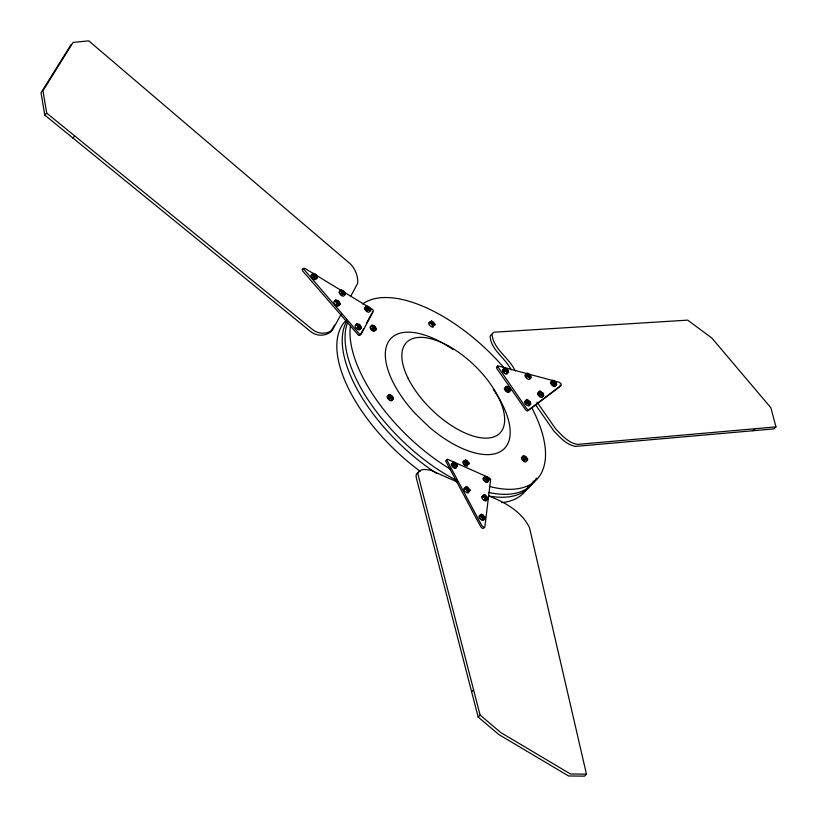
<?xml version="1.0" encoding="UTF-8"?>
<svg xmlns="http://www.w3.org/2000/svg" width="817" height="817" viewBox="0 0 817 817"><rect width="100%" height="100%" fill="white"/><g stroke="black" fill="none" stroke-linecap="round" stroke-linejoin="round"><path stroke-width="1.23" d="M372.797 328.393L373.349 327.351L371.521 325.789L372.797 328.393L372.501 329.547L372.971 329.843L374.217 328.087L376.045 329.649L375.606 330.211L376.341 328.557L375.034 326.555L373.788 328.311L376.045 329.649M430.13 321.898L431.56 321.04L432.826 326.31L430.334 322.695L429.425 322.96L430.13 321.898L431.989 322.725L431.305 323.44L430.865 321.755L431.56 321.04M434.266 325.115L434.94 324.747L433.081 323.92L432.387 324.625M434.94 324.747L432.826 326.31M455.467 467.569L455.028 465.884L455.723 465.169L457.581 465.996L455.467 467.569L454.579 467.171L455.273 466.466L454.834 464.781L452.056 464.209L453.476 462.136L454.201 462.299L454.63 463.985L453.935 464.689M464.27 460.819L465.69 459.971L466.967 465.241L466.078 464.842L466.773 464.138L463.576 461.534L464.27 460.819L466.129 461.656L465.435 462.361M467.947 492.14L467.508 490.455L468.202 489.74L470.061 490.568L467.947 492.14L467.058 491.742L467.753 491.037L467.314 489.352L464.536 488.78L465.956 486.707L466.67 486.871L467.11 488.556L466.415 489.26M466.527 463.556L467.222 462.841L469.081 463.668L466.967 465.241M469.387 490.935L470.061 490.568M479.712 515.864L481.57 516.691L482.265 515.987L481.826 514.302L480.427 514.547L479.691 516.211L482.469 516.783L482.684 519.479L484.512 519.009L485.216 517.998L483.358 517.171L482.663 517.886L483.092 519.571M482.418 496.389L484.277 497.216L484.971 496.501L484.532 494.816L483.133 495.071L482.398 496.736L485.175 497.298L485.39 500.004L487.218 499.534L487.923 498.523L486.054 497.696L485.369 498.401L485.798 500.086M484.604 478.037L487.095 481.652L485.829 476.382L484.43 476.628L483.919 478.742L484.604 478.037L486.472 478.864M522.206 457.122L522.471 456.632L524.3 458.184L525.545 456.427L523.595 455.661L522.206 457.122A3.156 1.491 44.1 0 0 522.604 460.308A3.156 1.491 44.1 0 0 526.291 461.544M523.483 459.726L524.177 459.011L522.9 456.407L524.728 457.969L523.483 459.726L523.881 460.165L524.351 460.461L525.597 458.705L527.425 460.267L526.985 460.829L527.721 459.174L526.414 457.173L525.168 458.929L526.414 457.173M313.748 276.687L314.3 275.646L312.472 274.083L313.748 276.687L313.054 277.402L313.922 278.137L315.168 276.381L316.996 277.943L316.312 278.658L314.474 277.096L315.168 276.381M316.996 277.943L314.739 276.606L315.985 274.849L317.292 276.851L316.312 278.658M336.543 303.24L337.094 302.188L335.266 300.636L336.543 303.24L336.247 304.384L336.716 304.69L337.962 302.933L339.79 304.496L339.351 305.058L340.086 303.393L338.779 301.391L337.533 303.148L339.79 304.496M343.988 295.774A3.156 1.491 44.1 0 1 340.291 294.528A3.156 1.491 44.1 0 1 339.913 291.312L341.292 289.892L343.242 290.668L341.996 292.415L340.168 290.862M341.874 293.242L342.425 292.2L340.597 290.638L341.874 293.242L341.577 294.386L342.047 294.692L343.293 292.935L345.121 294.498L344.682 295.07L345.417 293.405L344.11 291.403L342.864 293.16L345.121 294.498M357.846 326.974L358.408 325.932L356.569 324.369L357.846 326.974L357.162 327.688L358.02 328.424L359.276 326.677L361.104 328.23L360.409 328.945L358.581 327.382L359.276 326.677M360.409 328.945L361.39 327.137L360.093 325.135L358.847 326.892L360.093 325.135M366.598 309.99L367.293 309.275L366.016 306.671L367.854 308.234L366.598 309.99L366.996 310.429L367.466 310.726L368.712 308.969L370.55 310.531L370.101 311.103L370.836 309.439L369.539 307.437L368.293 309.194L369.539 307.437M372.338 312.268L372.286 311.706M341.2 314.218L332.274 330.242C326.432 334.459 317.976 334.153 312.472 329.465L46.681 113.103L42.964 90.769L73.101 42.413L88.757 40.85L350.452 263.993C355.344 269.079 358.142 276.126 357.723 283.193L350.646 296.489M363.534 328.791L360.021 335.399L358.694 335.378A1.338 0.633 44.1 0 1 357.958 334.653L302.75 271.06L302.147 269.61L303.046 269.14M366.476 323.287L371.745 313.371M372.103 329.108L373.349 327.351M374.166 325.809L372.92 327.566L374.166 325.809L372.215 325.043L370.826 326.504L371.521 325.789M372.971 329.843L374.217 328.087M373.788 328.311L375.034 326.555M524.3 458.184L525.545 456.427M524.177 459.011L524.728 457.969M524.351 460.461L525.597 458.705M313.054 277.402L314.3 275.646M312.043 274.298L313.871 275.86L315.117 274.103L313.166 273.327L311.777 274.798L312.472 274.083M313.871 275.86L315.117 274.103M313.922 278.137L314.474 277.096M314.739 276.606L315.985 274.849M337.911 300.656L336.665 302.413L337.911 300.656L335.961 299.88L334.572 301.34L335.266 300.636M341.179 293.957L342.425 292.2M341.996 292.415L343.242 290.668M336.716 304.69L337.962 302.933M342.047 294.692L343.293 292.935M337.533 303.148L338.779 301.391M342.864 293.16L344.11 291.403M356.151 324.594L357.979 326.157L359.225 324.4L357.274 323.624L355.885 325.084L356.569 324.369M367.425 308.448L368.671 306.702L366.71 305.926C364.423 307.58 365.597 306.661 367.425 308.448L368.671 306.702M357.979 326.157L359.225 324.4M367.293 309.275L367.854 308.234M358.02 328.424L358.581 327.382M367.466 310.726L368.712 308.969M483.766 528.201L482.51 528.436L480.794 526.873L445.816 461.278A1.328 0.633 44.1 0 1 445.643 460.717L446.552 460.39M334.551 325.074L330.354 332.223C324.502 336.441 316.046 336.134 310.542 331.447L44.751 115.085L41.034 92.76L71.171 44.404M491.65 334.235L490.088 336.114C490.894 350.074 505.488 358.04 511.166 369.835M44.751 115.085L46.681 113.103M72.846 137.95L74.776 135.969M339.903 291.352L340.597 290.638M336.4 302.903L337.094 302.188M357.713 326.647L358.408 325.932M432.438 321.438L432.877 323.123L432.183 323.828L434.052 324.666L434.736 323.951L433.255 321.969L430.865 321.755M431.509 324.237L432.203 323.522L430.334 322.695M389.648 397.236L388.341 395.357L389.035 394.652L390.342 396.521L388.473 397.808L390.271 398.124L390.965 397.409L392.272 399.278L391.986 400.085L393.365 398.962L393.018 397.225L390.935 398.063L392.242 399.932M389.004 395.305L390.414 394.744L392.395 396.337L390.312 397.174L388.341 395.357M388.249 397.358L390.342 396.521M388.872 398.247L390.965 397.409M390.312 397.174L392.395 396.337M392.323 397.94L393.018 397.225M507.49 373.267L506.183 371.388L508.276 370.561L508.613 372.297L506.826 373.328L507.52 372.613L506.213 370.734L503.721 371.132L505.59 369.846L504.283 367.977L503.599 368.692L505.56 370.51L507.653 369.672L505.672 368.079L504.252 368.63M503.507 370.683L505.59 369.846M505.56 370.51L507.653 369.672M505.519 371.449L506.213 370.734M508.276 370.561L507.582 371.265L506.959 370.387M510.268 388.923L508.174 389.76L510.268 388.923L510.656 389.709L510.605 390.659L508.828 391.69L509.512 390.975L508.205 389.106L505.723 389.505L507.592 388.218L506.285 386.339L505.59 387.054L507.561 388.872L509.645 388.034L507.663 386.441L506.254 386.992M505.498 389.055L507.592 388.218M507.561 388.872L509.645 388.034M507.52 389.811L508.205 389.106M527.527 375.881L526.219 374.012L526.914 373.298L528.221 375.177L526.352 376.453L528.139 376.77L528.834 376.055L530.141 377.934L529.865 378.731L531.234 377.617L530.897 375.881L528.803 376.708L530.11 378.588M526.883 373.951L528.293 373.4L530.274 374.993L528.191 375.83L526.219 374.012M526.128 376.004L528.221 375.177M526.751 376.892L528.834 376.055M528.191 375.83L530.274 374.993M453.506 463.004L454.201 462.299M454.385 463.402L455.079 462.688L457.377 465.2L456.683 465.915L454.824 465.087L453.915 463.096M454.15 465.486L454.834 464.781M454.824 465.087L455.508 464.373L455.079 462.688M456.887 466.711L457.581 465.996M465.006 460.676L465.69 459.971M466.578 460.359L467.007 462.044L466.323 462.759L468.182 463.586L468.876 462.871L467.395 460.89L465.414 460.768M529.682 405.079L528.374 403.2L530.468 402.362L530.805 404.109L529.018 405.13L529.712 404.425L528.405 402.546L525.923 402.944L527.782 401.658L526.475 399.789L525.791 400.493L527.751 402.311L529.845 401.484L527.864 399.881L526.444 400.442M465.639 463.157L466.333 462.453L464.475 461.625M525.699 402.495L527.782 401.658M527.751 402.311L529.845 401.484M468.386 464.383L469.081 463.668M527.711 403.261L528.405 402.546M538.75 391.966L539.434 391.261L540.742 393.13L538.873 394.417L540.67 394.734M540.098 391.2L539.404 391.915L540.711 393.784L542.805 392.946L540.098 391.2L541.405 393.069L542.805 392.946M528.374 403.2L530.468 402.362M538.658 393.968L540.742 393.13M555.631 385.675L554.324 383.806L556.408 382.969L556.755 384.705L554.968 385.736L555.662 385.021L554.355 383.153L551.863 383.551L553.732 382.264L552.425 380.385L551.73 381.1L553.701 382.918L555.795 382.08L553.803 380.487L552.394 381.039M539.271 394.856L541.365 394.019L542.672 395.888L542.396 396.694L543.765 395.571L543.428 393.835L541.334 394.672L542.641 396.541M540.711 393.784L541.405 393.069M551.638 383.091L553.732 382.264M553.701 382.918L555.795 382.08M542.733 394.55L543.428 393.835M553.66 383.857L554.355 383.153M556.408 382.969L555.713 383.684L555.1 382.795M466.67 486.871L465.986 487.575L466.864 487.974L467.304 489.659L469.162 490.486L469.857 489.771L467.559 487.259L466.864 487.974M466.63 490.057L467.314 489.352M467.304 489.659L467.988 488.944L467.559 487.259M486.707 476.771L487.146 478.456L486.452 479.171L488.321 479.998L489.005 479.283L487.535 477.302L485.553 477.179M486.656 479.967L487.351 479.252L489.22 480.079L487.095 481.652M483.848 495.531L484.532 494.816M484.726 495.919L485.421 495.214L487.718 497.727L487.024 498.441L485.155 497.604L484.256 495.623M484.481 498.013L485.175 497.298M485.155 497.604L485.849 496.899L485.421 495.214M487.228 499.238L487.923 498.523M481.826 514.302L481.142 515.006L482.02 515.404L482.459 517.09L483.143 516.375L482.714 514.69L482.02 515.404M481.785 517.488L482.469 516.783M482.714 514.69L485.012 517.202L484.522 518.713L485.216 517.998M471.623 691.744L473.554 689.752L417.947 474.32L418.284 472.236C421.133 468.172 426.934 469.642 431.049 470.347L457.479 482.101M753.049 430.733L754.969 428.741M488.505 495.909C504.671 502.077 521.644 511.381 529.487 527.649L586.463 774.159L584.533 776.15L568.571 775.976L498.911 734.595L478.17 717.06L480.1 715.079L473.554 689.752M515.272 370.969C509.43 357.815 493.162 349.308 492.018 334.122L493.58 332.243L687.72 320.131L711.862 338.064L770.891 407.795L775.966 426.893L774.036 428.884L575.464 446.378C566.406 444.877 560.074 437.32 553.926 431.1L535.809 405.14M389.035 394.652L388.943 396.643M506.285 386.339L506.193 388.341M527.425 460.267L525.045 459.757M370.55 310.531L368.161 310.021M361.104 328.23L358.714 327.719M504.283 367.977L504.201 369.968M526.914 373.298L526.822 375.289M552.425 380.385L552.333 382.387M539.434 391.261L539.353 393.253M526.475 399.789L526.393 401.78M418.692 472.165L416.895 473.39L416.057 475.198L416.231 477.537L478.17 717.06M775.966 426.893L577.394 444.397C568.336 442.896 561.994 435.328 555.856 429.119L537.014 402.117M586.463 774.159L570.501 773.995L500.841 732.604L480.1 715.079M316.567 278.199L314.616 277.423M344.692 294.763L342.742 293.977M339.361 304.751L337.401 303.975M375.616 329.915L373.665 329.139M509.512 390.975L506.816 389.229M392.272 399.278L389.566 397.532M507.52 372.613L504.814 370.857M530.141 377.934L527.435 376.177M555.662 385.021L552.956 383.275M542.672 395.888L539.966 394.141M529.712 404.425L527.006 402.669M432.877 323.123L434.736 323.951M467.007 462.044L468.876 462.871M452.771 463.147L454.63 463.985M455.508 464.373L457.377 465.2M484.399 477.23L486.268 478.068L485.574 478.772L483.705 477.945M487.146 478.456L489.005 479.283M465.251 487.718L467.11 488.556M467.988 488.944L469.857 489.771M483.102 495.674L484.971 496.501M485.849 496.899L487.718 497.727M480.406 515.149L482.265 515.987M483.143 516.375L485.012 517.202M367.977 307.406L368.845 308.152M342.558 291.373L343.426 292.118M314.433 274.818L315.301 275.564M337.227 301.371L338.085 302.106M373.471 326.524L374.339 327.27M358.53 325.115L359.398 325.85M524.861 457.142L525.719 457.888M455.273 466.466L452.975 463.954M485.615 498.983L483.307 496.47M467.753 491.037L465.455 488.525M482.908 518.468L480.61 515.956M366.282 306.181L368.11 307.743M368.978 308.479L370.816 310.041M340.863 290.147L342.691 291.71M343.559 292.445L345.387 294.008M312.737 273.593L314.565 275.155M315.433 275.891L317.262 277.453M371.776 325.299L373.614 326.861M374.482 327.597L376.31 329.159M523.166 455.917L524.994 457.479M525.862 458.214L527.69 459.777M335.532 300.135L337.36 301.698M338.228 302.443L340.056 303.995M356.835 323.879L358.673 325.442M359.531 326.177L361.369 327.74M529.15 402.189L529.773 403.077M553.089 380.334L554.396 382.203M555.009 383.091L556.316 384.96M527.568 373.236L528.875 375.115M529.498 376.004L530.805 377.873M542.028 393.957L543.336 395.837M504.947 367.916L506.254 369.795M506.877 370.683L508.184 372.552M527.139 399.727L528.446 401.607M529.069 402.485L530.376 404.364M506.938 386.288L508.245 388.157M508.868 389.045L510.176 390.914M389.689 394.591L391.006 396.459M391.619 397.348L392.926 399.227M560.145 385.144L560.237 386.359L527.639 410.961A1.328 0.633 44.1 0 1 527.21 411.033L525.729 409.96L496.746 368.426L496.491 366.996A1.338 0.633 44.1 0 1 497.165 367.068M487.351 479.252L487.79 480.937M486.054 497.696L486.493 499.381M483.358 517.171L483.787 518.856M433.081 323.92L433.521 325.605M467.222 462.841L467.651 464.526M468.202 489.74L468.631 491.425M455.723 465.169L456.152 466.854M536.391 478.139A123.806 58.558 44.1 0 1 488.975 492.528M456.366 480.314A123.806 58.558 44.1 0 1 347.838 321.827M533.562 481.05A123.806 58.558 44.1 0 1 488.76 495.97M436.881 473.523A123.806 58.558 44.1 0 1 346.449 321.643M531.744 407.744A123.806 58.558 44.1 0 1 489.332 486.401M450.147 469.04A123.806 58.558 44.1 0 1 350.381 326.289M362.544 304.016A123.806 58.558 44.1 0 1 504.395 368.212M528.191 486.605A123.806 58.558 44.1 0 1 501.505 502.618M420.306 471.348A123.806 58.558 44.1 0 1 346.479 319.998M493.274 389.331A79.055 37.398 44.1 0 1 500.78 451.382A79.055 37.398 44.1 0 1 429.671 427.475L414.822 413.147A79.055 37.398 44.1 0 1 388.004 342.497A79.055 37.398 44.1 0 1 449.748 347.307M450.759 347.96A79.055 37.398 44.1 0 1 452.792 349.329M483.848 519.081A3.156 1.491 44.1 0 1 480.702 519.357A3.156 1.491 44.1 0 1 479.722 515.568M482.592 519.673A2.165 1.021 44.1 0 1 480.529 518.54A2.165 1.021 44.1 0 1 479.793 516.61M487.851 481.162A3.156 1.491 44.1 0 1 484.706 481.438A3.156 1.491 44.1 0 1 483.725 477.649M486.595 481.754A2.165 1.021 44.1 0 1 483.766 479.344M456.172 468.029A3.156 1.491 44.1 0 1 452.475 466.783A3.156 1.491 44.1 0 1 452.087 463.566M454.181 467.508A2.165 1.021 44.1 0 1 452.547 466.109M452.128 465.261A2.165 1.021 44.1 0 1 452.158 464.607M486.554 499.606A3.156 1.491 44.1 0 1 484.695 500.709A3.156 1.491 44.1 0 1 481.703 497.441A3.156 1.491 44.1 0 1 483.562 496.327M485.298 500.198A2.165 1.021 44.1 0 1 483.633 499.453M468.692 491.65A3.156 1.491 44.1 0 1 465.547 491.926A3.156 1.491 44.1 0 1 464.567 488.137M315.903 278.27A3.156 1.491 44.1 0 1 314.045 279.383A3.156 1.491 44.1 0 1 311.063 276.115A3.156 1.491 44.1 0 1 312.921 275.002M313.871 278.699A2.165 1.021 44.1 0 1 312.982 278.127M312.237 277.3A2.165 1.021 44.1 0 1 311.818 276.452M360.011 328.557A3.156 1.491 44.1 0 1 358.152 329.67A3.156 1.491 44.1 0 1 355.16 326.402A3.156 1.491 44.1 0 1 357.029 325.289M357.979 328.985A2.165 1.021 44.1 0 1 357.09 328.414M369.458 310.858A3.156 1.491 44.1 0 1 367.599 311.971A3.156 1.491 44.1 0 1 364.607 308.703A3.156 1.491 44.1 0 1 366.465 307.59M367.415 311.287A2.165 1.021 44.1 0 1 365.393 308.387M338.698 304.823A3.156 1.491 44.1 0 1 335.552 305.098A3.156 1.491 44.1 0 1 334.582 301.31M337.911 305.139A2.165 1.021 44.1 0 1 335.777 304.67M336.778 302.811A2.165 1.021 44.1 0 1 337.523 303.628M341.996 295.254A2.165 1.021 44.1 0 1 339.943 293.007M555.417 385.185A3.156 1.491 44.1 0 1 553.548 386.288A3.156 1.491 44.1 0 1 550.566 383.02A3.156 1.491 44.1 0 1 552.425 381.907M553.375 385.604A2.165 1.021 44.1 0 1 551.322 383.357M553.487 383.173A2.165 1.021 44.1 0 1 554.232 383.99M507.275 372.766A3.156 1.491 44.1 0 1 504.13 373.042A3.156 1.491 44.1 0 1 503.149 369.253M504.355 372.623A2.165 1.021 44.1 0 1 503.19 370.949M506.489 373.083A2.165 1.021 44.1 0 1 506.019 373.359M529.467 404.578A3.156 1.491 44.1 0 1 526.322 404.854A3.156 1.491 44.1 0 1 525.341 401.065M528.211 405.171A2.165 1.021 44.1 0 1 527.435 405.007M526.546 404.425A2.165 1.021 44.1 0 1 525.413 402.107M529.896 378.087A3.156 1.491 44.1 0 1 526.751 378.363A3.156 1.491 44.1 0 1 525.77 374.574M542.427 396.051A3.156 1.491 44.1 0 1 539.281 396.327A3.156 1.491 44.1 0 1 538.301 392.528M540.394 396.47A2.165 1.021 44.1 0 1 538.342 394.223M509.226 392.089A3.156 1.491 44.1 0 1 505.529 390.843A3.156 1.491 44.1 0 1 505.151 387.615M507.234 391.557A2.165 1.021 44.1 0 1 505.6 390.169M505.182 389.311A2.165 1.021 44.1 0 1 505.212 388.657M524.3 461.023A2.165 1.021 44.1 0 1 522.247 458.776M467.671 465.7A3.156 1.491 44.1 0 1 463.974 464.454A3.156 1.491 44.1 0 1 463.586 461.237M465.68 465.179A2.165 1.021 44.1 0 1 464.046 463.78M463.627 462.933A2.165 1.021 44.1 0 1 463.658 462.279M392.017 399.442A3.156 1.491 44.2 0 1 390.169 400.555A3.156 1.491 44.2 0 1 387.176 397.287A3.156 1.491 44.2 0 1 389.035 396.174M390.771 400.034A2.165 1.021 44.2 0 1 389.985 399.86M388.351 398.471A2.165 1.021 44.2 0 1 387.932 397.624M374.952 329.976A3.156 1.491 44.2 0 1 371.806 330.252A3.156 1.491 44.2 0 1 370.826 326.463M373.696 330.568A2.165 1.021 44.2 0 1 372.031 329.833M371.286 329.006A2.165 1.021 44.2 0 1 370.867 328.158M433.582 325.82A3.156 1.491 44.2 0 1 430.436 326.106A3.156 1.491 44.2 0 1 429.456 322.307M303.23 268.497L359.031 333.54A1.338 0.633 44.1 0 0 359.776 334.265L361.104 334.286L373.42 311.154L372.848 309.755A1.328 0.633 44.1 0 0 372.246 309.275L304.721 268.282L303.23 268.497M490.588 479.763L484.849 527.088L484.215 527.506L481.877 525.76L446.899 460.165A1.328 0.633 44.1 0 1 446.725 459.603L447.634 459.277L488.944 477.649L490.517 479.099A1.338 0.633 44.1 0 1 490.578 479.763M497.41 366.087L526.812 408.847L528.293 409.92A1.328 0.633 44.1 0 0 528.722 409.848L561.31 385.246L561.013 383.694L559.226 382.264L498.247 365.945A1.338 0.633 44.1 0 0 497.573 365.883L497.41 366.087M407.928 377.954A65.084 30.791 44.1 0 0 496.889 435.481A65.084 30.791 44.1 0 0 454.875 349.799A65.084 30.791 44.1 0 0 407.928 377.954"/></g></svg>
